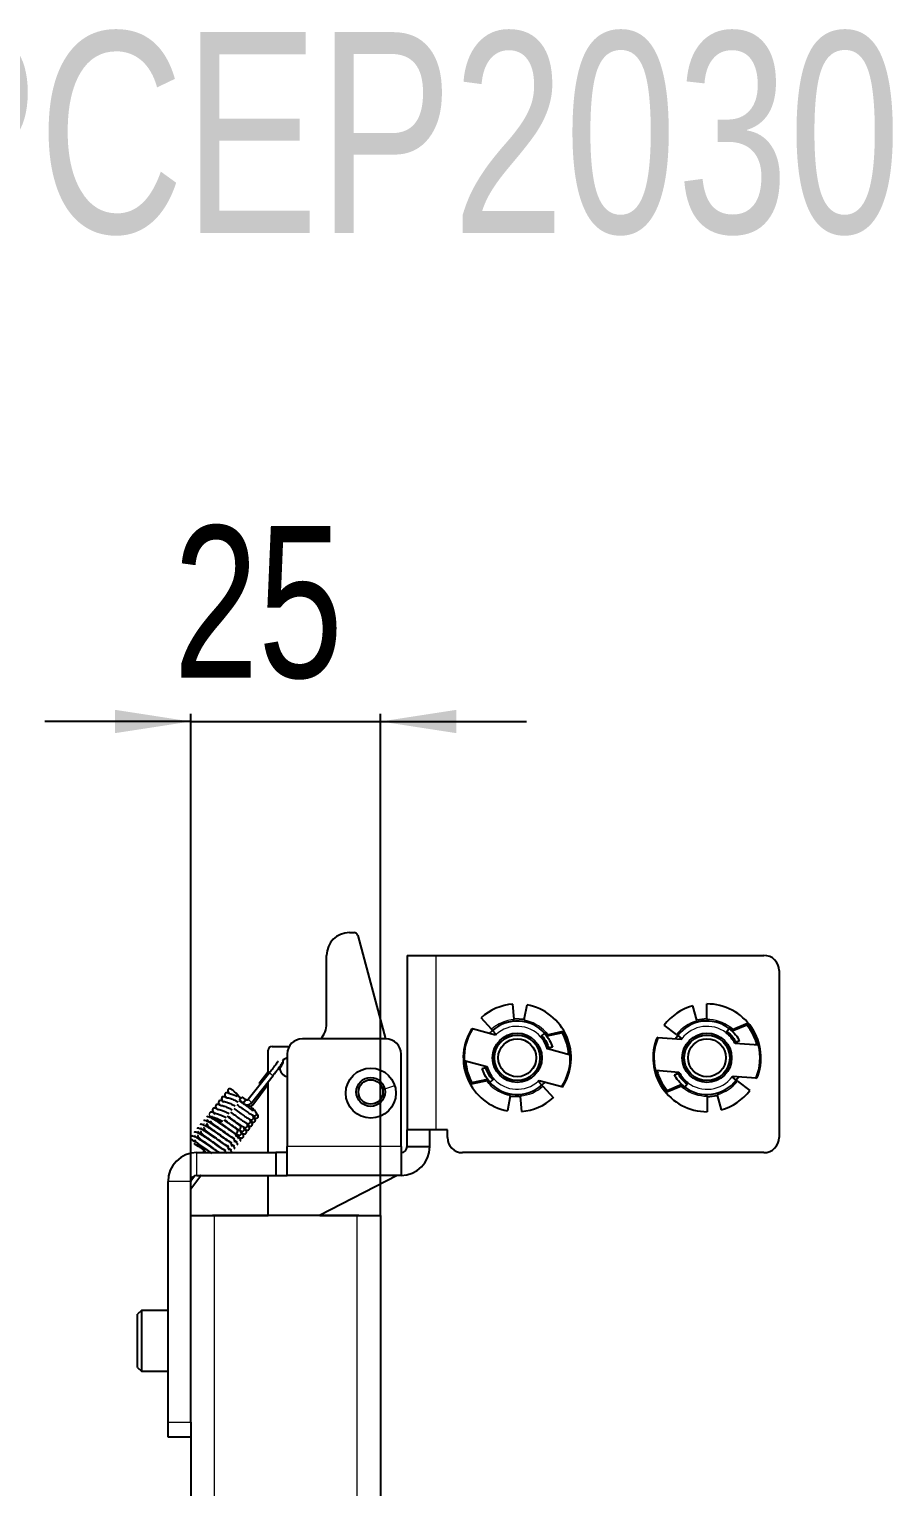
# Model space of a CAD drawing. Header units: millimetres. Extents: x -293 to 528, y -288 to 1990.
# Drawn here: x 98.1 to 211.9, y 1797.4 to 1989.5 of the extents above; entities that cross this region are included whole.
import ezdxf

# ---------------------------------------------------------------- set-up
doc = ezdxf.new("R2010")
doc.units = ezdxf.units.MM
doc.layers.add('FORMAT', color=7, linetype='Continuous')
doc.styles.add('SLDTEXTSTYLE0', font='TXT', dxfattribs={"width": 0.75})
doc.dimstyles.new('SLDDIMSTYLE1', dxfattribs={"dimtxt": 20, "dimasz": 10, "dimexe": 0, "dimexo": 0.0625, "dimgap": 5, "dimtad": 2, "dimdec": 1, "dimrnd": 1e-09, "dimzin": 12, "dimdsep": 46, "dimtxsty": 'SLDTEXTSTYLE0', "dimsah": 1, "dimcen": 0.09, "dimadec": 0, "dimazin": 3, "dimtfac": 1, "dimtmove": 0, "dimatfit": 0, "dimfxl": 0, "dimfrac": 2, "dimtolj": 1, "dimtzin": 12, "dimarcsym": 0})

# ---------------------------------------------------------------- blocks, each defined once
blk = doc.blocks.new('_D_6')
at = {"layer": 'FORMAT'}
for p, q in [((119.44, 1898.29), (100.21, 1898.29)), ((119.44, 1833.18), (119.44, 1899.29)), ((119.44, 1898.29), (144.44, 1898.29)), ((144.44, 1833.18), (144.44, 1899.29)), ((144.44, 1898.29), (163.68, 1898.29))]:
    blk.add_line(p, q, dxfattribs=at)
for points in [[(119.44, 1898.29), (109.44, 1899.83), (109.44, 1896.75)], [(144.44, 1898.29), (154.44, 1896.75), (154.44, 1899.83)]]:
    blk.add_solid(points, dxfattribs=at)
at = {"layer": 'FORMAT', "insert": (117.17, 1924.07), "char_height": 20, "attachment_point": 1, "style": 'SLDTEXTSTYLE0'}
blk.add_mtext('25', dxfattribs=at)

msp = doc.modelspace()

# ---------------------------------------------------------------- linework, layer by layer
at = {"color": 7, "linetype": 'Continuous', "lineweight": 25}
for p, q in [((140.33, 1870.47), (140.95, 1870.47)), ((141.43, 1870.1), (145.1, 1856.47)), ((137.33, 1858.47), (137.33, 1867.47)), ((147.94, 1867.47), (147.94, 1844.47)), ((147.94, 1867.47), (151.74, 1867.47)), ((151.74, 1867.47), (194.94, 1867.47)), ((196.94, 1865.47), (196.94, 1843.47)), ((162.04, 1859.07), (161.88, 1861.05)), ((163.37, 1859), (163.74, 1860.95)), ((186.1, 1858.91), (185.58, 1860.82)), ((187.43, 1859.09), (187.42, 1861.07)), ((156.61, 1857.76), (156.49, 1857.84)), ((159.57, 1856.97), (156.56, 1857.77)), ((159.06, 1857.73), (157.69, 1859.25)), ((159.06, 1857.73), (159.2, 1857.58)), ((163.32, 1859.03), (162.09, 1859.09)), ((183.43, 1857.03), (181.8, 1858.27)), ((187.37, 1859.11), (186.15, 1858.94)), ((190.38, 1857.83), (189.96, 1857.28)), ((190.5, 1857.99), (190.38, 1857.83)), ((190.5, 1857.99), (190.83, 1857.72)), ((190.59, 1857.62), (192.76, 1858.53)), ((192.7, 1858.29), (190.74, 1857.47)), ((192.7, 1858.29), (192.76, 1858.53)), ((145.14, 1856.47), (134.14, 1856.47)), ((158.76, 1857.18), (159.2, 1857.58)), ((159.2, 1857.58), (159.67, 1857.06)), ((159.53, 1857.2), (159.34, 1857.03)), ((166.05, 1857.22), (165.53, 1856.75)), ((165.82, 1856.68), (165.62, 1856.64)), ((165.64, 1856.85), (165.69, 1856.86)), ((166.2, 1857.35), (166.05, 1857.22)), ((166.2, 1857.35), (166.47, 1857.03)), ((166.21, 1856.97), (168.51, 1857.46)), ((168.41, 1857.24), (166.34, 1856.8)), ((168.41, 1857.24), (168.51, 1857.46)), ((181.01, 1856.61), (180.87, 1856.67)), ((184.07, 1856.38), (180.96, 1856.62)), ((183.23, 1856.45), (183.59, 1856.91)), ((183.43, 1857.03), (183.59, 1856.91)), ((183.59, 1856.91), (184.14, 1856.49)), ((183.98, 1856.61), (183.83, 1856.4)), ((184.07, 1856.54), (183.92, 1856.39)), ((190.05, 1857.39), (190.1, 1857.42)), ((190.25, 1857.26), (190.07, 1857.19)), ((194.25, 1855.62), (191.14, 1855.85)), ((191.74, 1856.23), (191.3, 1856)), ((129.64, 1851.8), (129.64, 1854.97)), ((130.14, 1855.47), (132.41, 1855.47)), ((132.14, 1854.47), (132.14, 1842.27)), ((147.14, 1842.27), (147.14, 1854.47)), ((169.44, 1854.33), (166.43, 1855.13)), ((167.08, 1855.39), (166.6, 1855.25)), ((129.8, 1851.99), (127.01, 1848.46)), ((129.64, 1852.11), (128.43, 1850.57)), ((155.45, 1853.62), (158.46, 1852.81)), ((157.81, 1852.55), (158.28, 1852.7)), ((180.64, 1852.33), (183.74, 1852.09)), ((183.15, 1851.72), (183.59, 1851.95)), ((127.48, 1848.09), (130.27, 1851.62)), ((127.62, 1847.78), (129.64, 1850.51)), ((129.64, 1841.47), (129.64, 1850.83)), ((130.27, 1851.62), (130.27, 1851.62)), ((158.67, 1850.97), (156.38, 1850.48)), ((156.38, 1850.48), (156.48, 1850.71)), ((156.48, 1850.71), (158.55, 1851.15)), ((158.69, 1850.59), (158.42, 1850.92)), ((158.69, 1850.59), (158.84, 1850.73)), ((158.84, 1850.73), (159.36, 1851.2)), ((159.07, 1851.26), (159.27, 1851.3)), ((159.25, 1851.09), (159.2, 1851.08)), ((165.69, 1850.37), (165.22, 1850.89)), ((165.32, 1850.98), (168.32, 1850.17)), ((165.36, 1850.74), (165.55, 1850.92)), ((166.13, 1850.76), (165.69, 1850.37)), ((165.82, 1850.22), (165.69, 1850.37)), ((165.82, 1850.22), (167.2, 1848.7)), ((168.28, 1850.19), (168.4, 1850.11)), ((184.3, 1850.32), (182.13, 1849.42)), ((182.19, 1849.66), (184.14, 1850.48)), ((184.38, 1849.96), (184.06, 1850.23)), ((184.38, 1849.96), (184.51, 1850.11)), ((184.51, 1850.11), (184.93, 1850.67)), ((184.64, 1850.68), (184.82, 1850.76)), ((184.84, 1850.55), (184.79, 1850.53)), ((191.3, 1851.04), (190.75, 1851.46)), ((190.82, 1851.56), (193.93, 1851.33)), ((190.82, 1851.4), (190.97, 1851.55)), ((190.91, 1851.34), (191.06, 1851.55)), ((191.66, 1851.5), (191.3, 1851.04)), ((191.46, 1850.91), (191.3, 1851.04)), ((191.46, 1850.91), (193.09, 1849.67)), ((193.88, 1851.33), (194.01, 1851.28)), ((125.89, 1848.33), (126.28, 1848.02)), ((126.65, 1848.49), (126.26, 1848.8)), ((126.73, 1848.43), (126.65, 1848.49)), ((127.01, 1848.46), (127.01, 1848.46)), ((161.51, 1848.95), (161.15, 1846.99)), ((161.56, 1848.92), (162.79, 1848.85)), ((162.85, 1848.88), (163, 1846.9)), ((182.13, 1849.42), (182.19, 1849.66)), ((187.46, 1848.86), (187.47, 1846.87)), ((187.52, 1848.84), (188.74, 1849.01)), ((188.79, 1849.04), (189.31, 1847.12)), ((121.97, 1846.71), (121.92, 1846.67)), ((121.92, 1846.34), (121.97, 1846.28)), ((126.28, 1848.02), (126.36, 1847.96)), ((120.31, 1844.29), (120.36, 1844.24)), ((120.72, 1844.8), (120.76, 1844.75)), ((121.12, 1845.31), (121.17, 1845.26)), ((121.4, 1844.23), (121.39, 1844.38)), ((121.52, 1845.82), (121.57, 1845.77)), ((121.81, 1844.74), (121.79, 1844.89)), ((122.21, 1845.26), (122.19, 1845.4)), ((122.61, 1845.77), (122.59, 1845.92)), ((151.74, 1844.47), (147.94, 1844.47)), ((147.94, 1842.27), (147.94, 1844.47)), ((150.94, 1842.27), (150.94, 1844.47)), ((153.24, 1844.47), (151.74, 1844.47)), ((153.24, 1843.47), (153.24, 1844.47)), ((119.51, 1843.27), (119.55, 1843.22)), ((119.83, 1842.7), (119.87, 1842.66)), ((119.91, 1843.78), (119.96, 1843.73)), ((120.6, 1843.21), (120.59, 1843.36)), ((121, 1843.72), (120.99, 1843.87)), ((125.39, 1842.97), (125.57, 1842.89)), ((132.14, 1838.47), (132.14, 1842.27)), ((147.14, 1842.27), (147.14, 1838.47)), ((147.94, 1842.27), (150.94, 1842.27)), ((120.24, 1841.47), (130.64, 1841.47)), ((120.75, 1842.14), (121.13, 1841.83)), ((121.12, 1841.61), (121.23, 1841.53)), ((121.13, 1841.83), (121.21, 1841.77)), ((121.25, 1841.49), (121.23, 1841.47)), ((121.86, 1841.47), (121.88, 1841.62)), ((124.05, 1841.45), (123.94, 1841.52)), ((124.02, 1841.53), (124.18, 1841.43)), ((130.64, 1841.47), (130.64, 1838.47)), ((132.14, 1841.47), (130.64, 1841.47)), ((194.94, 1841.47), (155.24, 1841.47)), ((119.97, 1838.42), (119.45, 1837.72)), ((119.56, 1836.86), (120.75, 1838.47)), ((120.24, 1838.47), (130.64, 1838.47)), ((129.64, 1833.17), (129.64, 1838.47)), ((130.64, 1838.47), (132.14, 1838.47)), ((147.14, 1838.47), (132.14, 1838.47)), ((146.64, 1838.47), (136.41, 1833.17)), ((116.44, 1805.97), (116.44, 1837.67)), ((119.44, 1805.97), (119.44, 1837.67)), ((119.44, 1836.71), (119.56, 1836.86)), ((119.51, 1837.99), (119.77, 1838.31)), ((119.56, 1836.86), (119.56, 1836.86)), ((119.44, 1833.17), (122.54, 1833.17)), ((122.54, 1833.18), (122.3, 1833.17)), ((122.54, 1833.18), (129.64, 1833.18)), ((141.34, 1833.17), (122.54, 1833.17)), ((136.43, 1833.18), (141.34, 1833.18)), ((141.34, 1833.17), (144.44, 1833.17)), ((144.44, 1833.17), (144.44, -38.45)), ((112.94, 1820.67), (112.44, 1820.17)), ((112.44, 1813.17), (112.44, 1820.17)), ((116.44, 1820.67), (112.94, 1820.67)), ((112.94, 1820.67), (112.94, 1812.67)), ((112.44, 1813.17), (112.94, 1812.67)), ((112.94, 1812.67), (116.44, 1812.67)), ((116.44, 1803.97), (116.44, 1805.97)), ((119.44, 1805.97), (119.44, 1803.97)), ((119.44, 1803.97), (116.44, 1803.97)), ((119.44, 1803.97), (119.44, -30.83))]:
    msp.add_line(p, q, dxfattribs=at)
at = {"color": 8, "linetype": 'Continuous', "lineweight": 18}
for p, q in [((151.74, 1867.47), (151.74, 1844.47)), ((129.8, 1851.99), (129.8, 1851.99)), ((145, 1849.9), (146.31, 1850.31)), ((147.14, 1842.27), (132.14, 1842.27)), ((120.24, 1838.47), (120.24, 1841.47)), ((119.44, 1837.67), (116.44, 1837.67)), ((122.54, 1833.17), (122.54, 1833.18)), ((122.54, 1833.17), (122.54, -26.2)), ((141.34, 1833.17), (141.34, 1833.18)), ((141.34, -41.35), (141.34, 1833.17)), ((116.44, 1805.97), (119.44, 1805.97))]:
    msp.add_line(p, q, dxfattribs=at)
at = {"color": 7, "linetype": 'Continuous', "lineweight": 25, "flags": 128}
for points in [[(125.89, 1848.33), (125.89, 1848.36), (125.91, 1848.42), (125.96, 1848.51), (126.03, 1848.6), (126.1, 1848.69), (126.17, 1848.75), (126.23, 1848.8), (126.26, 1848.8), (126.26, 1848.8)], [(120.74, 1838.47), (120.75, 1838.47), (120.73, 1838.47)]]:
    msp.add_lwpolyline(points, dxfattribs=at)
at = {"color": 8, "linetype": 'Continuous', "lineweight": 18, "flags": 128}
for points in [[(126.28, 1848.02), (126.28, 1848.02), (126.3, 1848.04), (126.34, 1848.08), (126.4, 1848.16), (126.47, 1848.25), (126.54, 1848.34), (126.6, 1848.42), (126.64, 1848.47), (126.65, 1848.49), (126.65, 1848.49)], [(121.25, 1841.49), (121.25, 1841.49), (121.27, 1841.47)]]:
    msp.add_lwpolyline(points, dxfattribs=at)
at = {"color": 7, "linetype": 'Continuous', "lineweight": 25}
for centre, radius in [((162.44, 1853.97), 3.25), ((162.44, 1853.97), 3), ((162.44, 1853.97), 2.5), ((187.44, 1853.97), 3.25), ((187.44, 1853.97), 3), ((187.44, 1853.97), 2.5), ((143.16, 1849.32), 3.3), ((143.14, 1849.47), 1.9), ((143.14, 1849.47), 1.61)]:
    msp.add_circle(centre, radius, dxfattribs=at)
for centre, radius, start, end in [((140.33, 1867.47), 3, 90, 180), ((140.95, 1869.97), 0.5, 15.0795, 90), ((194.94, 1865.47), 2, 0, 90), ((162.44, 1853.97), 7.1, 94.5192, 132.0192), ((162.44, 1853.97), 7.1, 327.0192, 79.5192), ((187.44, 1853.97), 7.1, 105.2121, 142.7121), ((187.44, 1853.97), 7.1, 337.7121, 90.2121), ((134.33, 1858.47), 3, 318.1897, 0), ((162.44, 1853.97), 7.1, 147.0192, 259.5192), ((162.44, 1853.97), 7, 147.1321, 182.9064), ((162.44, 1853.97), 4.85, 42.0192, 132.0192), ((187.44, 1853.97), 4.85, 52.7121, 142.7121), ((187.44, 1853.97), 6.8, 14.1439, 39.3765), ((187.44, 1853.97), 7, 13.5992, 40.5992), ((134.14, 1854.47), 2, 90, 180), ((145.14, 1854.47), 2, 0, 90), ((162.44, 1853.97), 4.15, 132.0192, 133.8162), ((162.44, 1853.97), 4.15, 16.2223, 42.0192), ((162.44, 1853.97), 6.8, 3.4511, 28.6836), ((162.44, 1853.97), 7, 2.9064, 29.9064), ((187.44, 1853.97), 7.1, 157.7121, 270.2121), ((187.44, 1853.97), 7, 157.825, 193.5992), ((187.44, 1853.97), 4.15, 142.7121, 144.5091), ((187.44, 1853.97), 4.15, 26.9151, 52.7121), ((130.14, 1854.97), 0.5, 90, 180), ((132.39, 1852.72), 1.25, 101.537, 137.2226), ((162.44, 1853.97), 7, 327.1321, 2.9064), ((187.44, 1853.97), 7, 337.825, 13.5992), ((132.39, 1852.72), 1.25, 180, 258.463), ((162.44, 1853.97), 7, 182.9064, 209.9064), ((162.44, 1853.97), 6.8, 183.4511, 208.6836), ((162.44, 1853.97), 4.15, 196.2223, 222.0192), ((187.44, 1853.97), 7, 193.5992, 220.5992), ((187.44, 1853.97), 6.8, 194.1439, 219.3765), ((187.44, 1853.97), 4.15, 206.9151, 232.7121), ((131.05, 1853.66), 4.05, 229.7314, 232.4533), ((162.44, 1853.97), 4.85, 222.0192, 312.0192), ((162.44, 1853.97), 4.15, 312.0192, 313.8162), ((187.44, 1853.97), 4.85, 232.7121, 322.7121), ((187.44, 1853.97), 4.15, 322.7121, 324.5091), ((162.44, 1853.97), 7.1, 274.5192, 312.0192), ((187.44, 1853.97), 7.1, 285.2121, 322.7121), ((147.14, 1842.27), 0.8, 270, 0), ((147.14, 1842.27), 3.8, 270, 0), ((155.24, 1843.47), 2, 180, 270), ((194.94, 1843.47), 2, 270, 0), ((120.24, 1837.67), 3.8, 90, 180), ((120.24, 1837.67), 0.8, 90, 180), ((141.34, 1830.08), 3.1, 85.3967, 90)]:
    msp.add_arc(centre, radius, start, end, dxfattribs=at)
at = {"color": 8, "linetype": 'Continuous', "lineweight": 18}
for centre, radius, start, end in [((162.44, 1853.97), 5.05, 94.5192, 132.0192), ((162.44, 1853.97), 4.15, 42.0192, 132.0192), ((162.44, 1853.97), 5.05, 42.0192, 79.5192), ((187.44, 1853.97), 5.05, 105.2121, 142.7121), ((187.44, 1853.97), 4.15, 52.7121, 142.7121), ((187.44, 1853.97), 5.05, 52.7121, 90.2121), ((140.85, 1865.5), 17.44, 230.7113, 232.6809), ((162.44, 1853.97), 5.05, 222.0192, 259.5192), ((162.44, 1853.97), 4.15, 222.0192, 312.0192), ((162.44, 1853.97), 5.05, 274.5192, 312.0192), ((187.44, 1853.97), 5.05, 232.7121, 270.2121), ((187.44, 1853.97), 4.15, 232.7121, 322.7121), ((187.44, 1853.97), 5.05, 285.2121, 322.7121), ((124.37, 1849.91), 2.78, 315.5111, 327.8892), ((137.92, 1861.79), 17.22, 230.7026, 232.6978), ((122.16, 1846.53), 0.295, 115.8344, 267.3472), ((133.17, 1855.72), 9.69, 233.0415, 235.052), ((120.15, 1842.87), 1.43, 313.3522, 323.8809), ((120.22, 1842.82), 1.45, 313.3721, 323.9619), ((121.1, 1839.14), 2.75, 233.1851, 236.0311)]:
    msp.add_arc(centre, radius, start, end, dxfattribs=at)
at = {"color": 7, "linetype": 'Continuous', "lineweight": 25}
for points, knots in [([(161.89, 1858.79), (161.93, 1858.94), (161.98, 1859.11), (162.08, 1859.05), (162.09, 1859.03)], [0, 0, 0, 0, 0.832234, 1, 1, 1, 1]), ([(163.49, 1858.71), (163.47, 1858.86), (163.44, 1859.03), (163.34, 1858.98), (163.32, 1858.97)], [0, 0, 0, 0, 0.832234, 1, 1, 1, 1]), ([(186.01, 1858.61), (186.02, 1858.75), (186.04, 1858.93), (186.14, 1858.89), (186.16, 1858.88)], [0, 0, 0, 0, 0.832234, 1, 1, 1, 1]), ([(187.6, 1858.82), (187.54, 1858.96), (187.48, 1859.13), (187.39, 1859.06), (187.38, 1859.05)], [0, 0, 0, 0, 0.8322341, 1, 1, 1, 1]), ([(190.38, 1857.83), (190.68, 1857.57), (191.2, 1857.09), (191.57, 1856.49), (191.74, 1856.23)], [0, 0, 0, 0, 0.559866, 1, 1, 1, 1]), ([(165.68, 1856.89), (165.9, 1856.6), (166.29, 1856.1), (166.51, 1855.51), (166.6, 1855.25)], [0, 0, 0, 0, 0.559785, 1, 1, 1, 1]), ([(166.05, 1857.22), (166.29, 1856.9), (166.71, 1856.34), (166.97, 1855.68), (167.08, 1855.39)], [0, 0, 0, 0, 0.559866, 1, 1, 1, 1]), ([(190.08, 1857.43), (190.35, 1857.2), (190.83, 1856.78), (191.15, 1856.24), (191.3, 1856)], [0, 0, 0, 0, 0.559785, 1, 1, 1, 1]), ([(130.95, 1853.53), (130.93, 1853.5), (130.85, 1853.38), (130.58, 1853.01), (130.2, 1852.5), (129.91, 1852.14), (129.8, 1851.99)], [0, 0, 0, 0, 0.120445, 0.4284044, 0.764758, 1, 1, 1, 1]), ([(130.27, 1851.62), (130.36, 1851.74), (130.62, 1852.07), (131.02, 1852.6), (131.39, 1853.11), (131.55, 1853.34), (131.6, 1853.46), (131.63, 1853.53), (131.64, 1853.6), (131.63, 1853.66), (131.62, 1853.68)], [0, 0, 0, 0, 0.122972, 0.357795, 0.597296, 0.840144, 0.906241, 0.947144, 0.977555, 1, 1, 1, 1]), ([(131.16, 1852.6), (131.23, 1852.7), (131.42, 1852.98), (131.53, 1853.15), (131.58, 1853.26), (131.61, 1853.32), (131.62, 1853.39), (131.61, 1853.44), (131.61, 1853.47)], [0, 0, 0, 0, 0.243765, 0.698545, 0.834124, 0.900377, 0.952573, 1, 1, 1, 1]), ([(158.84, 1850.73), (158.6, 1851.04), (158.17, 1851.61), (157.92, 1852.26), (157.81, 1852.55)], [0, 0, 0, 0, 0.559866, 1, 1, 1, 1]), ([(159.21, 1851.06), (158.99, 1851.34), (158.6, 1851.84), (158.38, 1852.44), (158.28, 1852.7)], [0, 0, 0, 0, 0.559785, 1, 1, 1, 1]), ([(184.81, 1850.51), (184.54, 1850.75), (184.06, 1851.17), (183.74, 1851.71), (183.59, 1851.95)], [0, 0, 0, 0, 0.559785, 1, 1, 1, 1]), ([(184.51, 1850.11), (184.21, 1850.38), (183.69, 1850.85), (183.31, 1851.45), (183.15, 1851.72)], [0, 0, 0, 0, 0.559866, 1, 1, 1, 1]), ([(123.85, 1848.09), (123.78, 1848.15), (123.64, 1848.28), (123.39, 1848.36), (123.2, 1848.33), (123.11, 1848.21), (123.08, 1847.99), (123.21, 1847.84), (123.28, 1847.75)], [0, 0, 0, 0, 0.1238299, 0.2928325, 0.5283608, 0.6540258, 0.7908324, 1, 1, 1, 1]), ([(124.25, 1848.6), (124.19, 1848.66), (124.04, 1848.79), (123.79, 1848.87), (123.6, 1848.84), (123.51, 1848.72), (123.49, 1848.47), (123.63, 1848.26), (123.77, 1848.13), (123.77, 1848.13)], [0, 0, 0, 0, 0.1120486, 0.2659843, 0.4804966, 0.5949668, 0.7196001, 0.988872, 1, 1, 1, 1]), ([(123.83, 1848.2), (123.84, 1848.2), (123.88, 1848.2), (124.19, 1848.14), (124.67, 1847.94), (125.08, 1847.74), (125.29, 1847.64)], [0, 0, 0, 0, 0.148836, 0.396558, 0.683727, 1, 1, 1, 1]), ([(124.58, 1849.17), (124.54, 1849.2), (124.42, 1849.31), (124.2, 1849.38), (124, 1849.35), (123.92, 1849.23), (123.89, 1848.99), (124.03, 1848.81), (124.13, 1848.7)], [0, 0, 0, 0, 0.0733772, 0.2417122, 0.4762679, 0.6014537, 0.7377694, 1, 1, 1, 1]), ([(124.23, 1848.71), (124.25, 1848.71), (124.29, 1848.7), (124.59, 1848.65), (125.08, 1848.45), (125.48, 1848.25), (125.69, 1848.15)], [0, 0, 0, 0, 0.149242, 0.397523, 0.685271, 1, 1, 1, 1]), ([(125.93, 1848.63), (125.7, 1848.94), (125.35, 1849.39), (124.9, 1849.77), (124.6, 1849.89), (124.41, 1849.86), (124.32, 1849.74), (124.29, 1849.5), (124.44, 1849.33), (124.53, 1849.21)], [0, 0, 0, 0, 0.298435, 0.437746, 0.539892, 0.682205, 0.758172, 0.840902, 1, 1, 1, 1]), ([(124.62, 1849.23), (124.62, 1849.23), (124.59, 1849.21), (124.7, 1849.22), (124.99, 1849.15), (125.32, 1849.03), (125.52, 1848.93), (125.54, 1848.92)], [0, 0, 0, 0, 0.021612, 0.277034, 0.594005, 0.961278, 1, 1, 1, 1]), ([(126.14, 1848.57), (126.02, 1848.67), (125.82, 1848.84), (125.65, 1849), (125.58, 1849.06)], [0, 0, 0, 0, 0.595665, 1, 1, 1, 1]), ([(127.62, 1846.93), (127.61, 1846.96), (127.57, 1847.04), (127.35, 1847.22), (127.04, 1847.45), (126.7, 1847.69), (126.29, 1847.98), (126.01, 1848.18), (125.86, 1848.29)], [0, 0, 0, 0, 0.134267, 0.352185, 0.489336, 0.645657, 0.817803, 1, 1, 1, 1]), ([(126.36, 1847.96), (126.44, 1847.91), (126.62, 1847.8), (126.93, 1847.77), (127.22, 1847.86), (127.4, 1847.99), (127.47, 1848.08), (127.48, 1848.09)], [0, 0, 0, 0, 0.241852, 0.482958, 0.724075, 0.954441, 1, 1, 1, 1]), ([(127.01, 1848.46), (126.99, 1848.45), (126.96, 1848.41), (126.88, 1848.39), (126.81, 1848.39), (126.76, 1848.41), (126.73, 1848.43), (126.73, 1848.43)], [0, 0, 0, 0, 0.241711, 0.48172, 0.722059, 0.953296, 1, 1, 1, 1]), ([(161.4, 1849.24), (161.42, 1849.09), (161.45, 1848.92), (161.55, 1848.97), (161.57, 1848.98)], [0, 0, 0, 0, 0.8322341, 1, 1, 1, 1]), ([(162.99, 1849.15), (162.95, 1849.01), (162.91, 1848.84), (162.81, 1848.9), (162.8, 1848.91)], [0, 0, 0, 0, 0.8322341, 1, 1, 1, 1]), ([(187.29, 1849.13), (187.35, 1848.99), (187.41, 1848.82), (187.5, 1848.89), (187.51, 1848.9)], [0, 0, 0, 0, 0.832234, 1, 1, 1, 1]), ([(188.88, 1849.34), (188.87, 1849.19), (188.85, 1849.01), (188.75, 1849.06), (188.73, 1849.06)], [0, 0, 0, 0, 0.832234, 1, 1, 1, 1]), ([(125.51, 1843.82), (125.48, 1843.83), (125.43, 1843.85), (125.23, 1843.97), (124.99, 1844.14), (124.66, 1844.36), (124.27, 1844.64), (123.8, 1844.98), (123.24, 1845.37), (122.67, 1845.74), (122.18, 1846.01), (121.82, 1846.18), (121.55, 1846.26), (121.53, 1846.2), (121.52, 1846.16)], [0, 0, 0, 0, 0.070834, 0.14046, 0.204799, 0.262083, 0.352331, 0.418393, 0.506857, 0.631338, 0.705759, 0.792061, 0.890442, 1, 1, 1, 1]), ([(121.94, 1846.31), (122.02, 1846.24), (122.19, 1846.1), (122.58, 1845.93), (123, 1845.72), (123.31, 1845.54), (123.47, 1845.45)], [0, 0, 0, 0, 0.25864, 0.513489, 0.757273, 1, 1, 1, 1]), ([(122.34, 1846.76), (122.32, 1846.77), (122.28, 1846.8), (122.21, 1846.82), (122.15, 1846.82), (122.07, 1846.81), (122, 1846.78), (121.97, 1846.74), (121.96, 1846.73)], [0, 0, 0, 0, 0.16821, 0.334597, 0.492682, 0.639712, 0.895455, 1, 1, 1, 1]), ([(122.63, 1846.56), (122.57, 1846.62), (122.43, 1846.75), (122.2, 1846.83), (122.09, 1846.8), (122.03, 1846.78)], [0, 0, 0, 0, 0.263202, 0.622339, 1, 1, 1, 1]), ([(122.28, 1846.23), (122.24, 1846.21), (122.15, 1846.16), (122.25, 1846.17), (122.56, 1846.11), (123.05, 1845.91), (123.46, 1845.7), (123.68, 1845.6)], [0, 0, 0, 0, 0.1867751, 0.3397809, 0.5298534, 0.7503998, 1, 1, 1, 1]), ([(123.03, 1847.07), (122.97, 1847.13), (122.83, 1847.26), (122.58, 1847.34), (122.39, 1847.31), (122.31, 1847.19), (122.28, 1846.95), (122.42, 1846.79), (122.51, 1846.68)], [0, 0, 0, 0, 0.118567, 0.282042, 0.509898, 0.631431, 0.76371, 1, 1, 1, 1]), ([(122.61, 1846.68), (122.63, 1846.68), (122.67, 1846.67), (122.97, 1846.61), (123.46, 1846.42), (123.86, 1846.21), (124.08, 1846.11)], [0, 0, 0, 0, 0.147088, 0.393301, 0.678923, 1, 1, 1, 1]), ([(123.44, 1847.58), (123.38, 1847.64), (123.23, 1847.77), (122.98, 1847.85), (122.79, 1847.82), (122.71, 1847.7), (122.68, 1847.46), (122.83, 1847.28), (122.93, 1847.16)], [0, 0, 0, 0, 0.116537, 0.277021, 0.500692, 0.620012, 0.749896, 1, 1, 1, 1]), ([(123.02, 1847.19), (123.03, 1847.18), (123.07, 1847.18), (123.37, 1847.12), (123.86, 1846.93), (124.27, 1846.72), (124.48, 1846.62)], [0, 0, 0, 0, 0.148028, 0.394639, 0.680654, 1, 1, 1, 1]), ([(123.42, 1847.69), (123.44, 1847.69), (123.48, 1847.69), (123.78, 1847.63), (124.27, 1847.43), (124.67, 1847.23), (124.88, 1847.13)], [0, 0, 0, 0, 0.148432, 0.395597, 0.682188, 1, 1, 1, 1]), ([(125.87, 1844.55), (125.88, 1844.56), (125.92, 1844.59), (126.07, 1844.85), (125.96, 1845), (125.73, 1845.18), (125.41, 1845.41), (125.07, 1845.66), (124.67, 1845.94), (124.39, 1846.15), (124.25, 1846.25)], [0, 0, 0, 0, 0.06549, 0.304753, 0.416324, 0.564262, 0.657467, 0.763613, 0.880393, 1, 1, 1, 1]), ([(124.28, 1846.29), (124.5, 1846.13), (124.93, 1845.82), (125.52, 1845.41), (125.96, 1845.11), (126.34, 1844.88), (126.57, 1844.77), (126.75, 1844.8), (126.85, 1844.87), (126.92, 1844.99), (126.91, 1845.16), (126.85, 1845.28), (126.71, 1845.42), (126.71, 1845.42)], [0, 0, 0, 0, 0.154222, 0.297017, 0.418176, 0.519128, 0.673905, 0.726098, 0.760317, 0.791174, 0.842698, 0.998007, 1, 1, 1, 1]), ([(124.68, 1846.8), (124.91, 1846.64), (125.34, 1846.32), (125.93, 1845.91), (126.36, 1845.62), (126.74, 1845.38), (126.97, 1845.28), (127.15, 1845.31), (127.25, 1845.38), (127.32, 1845.5), (127.31, 1845.67), (127.25, 1845.79), (127.11, 1845.93), (127.11, 1845.93)], [0, 0, 0, 0, 0.15508, 0.29788, 0.419005, 0.519987, 0.674799, 0.726992, 0.761209, 0.792065, 0.843578, 0.998885, 1, 1, 1, 1]), ([(125.09, 1847.31), (125.31, 1847.14), (125.75, 1846.83), (126.33, 1846.42), (126.77, 1846.12), (127.15, 1845.89), (127.38, 1845.79), (127.55, 1845.82), (127.65, 1845.89), (127.72, 1846.01), (127.71, 1846.18), (127.65, 1846.3), (127.52, 1846.44), (127.52, 1846.44)], [0, 0, 0, 0, 0.155938, 0.298743, 0.419834, 0.520845, 0.675692, 0.727886, 0.762101, 0.792954, 0.844457, 0.999762, 1, 1, 1, 1]), ([(125.49, 1847.82), (125.72, 1847.65), (126.15, 1847.34), (126.74, 1846.93), (127.18, 1846.63), (127.55, 1846.4), (127.78, 1846.3), (127.96, 1846.33), (128.06, 1846.4), (128.12, 1846.52), (128.12, 1846.69), (127.94, 1846.94), (127.53, 1847.34), (127.17, 1847.67), (127, 1847.81)], [0, 0, 0, 0, 0.120536, 0.230319, 0.323379, 0.401055, 0.520119, 0.560242, 0.586543, 0.610259, 0.649844, 0.769232, 0.897485, 1, 1, 1, 1]), ([(127.3, 1845.61), (127.3, 1845.61), (127.46, 1845.52), (127.61, 1845.47), (127.78, 1845.5), (127.88, 1845.58), (127.95, 1845.7), (127.94, 1845.87), (127.82, 1846.01), (127.74, 1846.12)], [0, 0, 0, 0, 0.004376, 0.328637, 0.438627, 0.511376, 0.576808, 0.684045, 1, 1, 1, 1]), ([(127.31, 1847.53), (127.33, 1847.54), (127.44, 1847.57), (127.54, 1847.67), (127.61, 1847.76), (127.62, 1847.78)], [0, 0, 0, 0, 0.1335936, 0.8570244, 1, 1, 1, 1]), ([(127.7, 1846.13), (127.83, 1846.07), (128, 1845.99), (128.17, 1846.03), (128.27, 1846.1), (128.33, 1846.23), (128.32, 1846.39), (128.22, 1846.56), (128.01, 1846.75), (127.95, 1846.81)], [0, 0, 0, 0, 0.285253, 0.383035, 0.447706, 0.505871, 0.601187, 0.885791, 1, 1, 1, 1]), ([(123.9, 1841.78), (123.87, 1841.79), (123.81, 1841.81), (123.61, 1841.94), (123.37, 1842.1), (123.03, 1842.33), (122.65, 1842.61), (122.17, 1842.95), (121.62, 1843.34), (121.05, 1843.71), (120.56, 1843.98), (120.2, 1844.14), (119.94, 1844.22), (119.92, 1844.16), (119.91, 1844.12)], [0, 0, 0, 0, 0.073219, 0.142955, 0.207336, 0.264609, 0.354761, 0.420957, 0.509511, 0.633948, 0.708354, 0.794802, 0.893243, 1, 1, 1, 1]), ([(124.3, 1842.29), (124.28, 1842.3), (124.22, 1842.32), (124.02, 1842.45), (123.77, 1842.61), (123.44, 1842.84), (123.05, 1843.12), (122.58, 1843.46), (122.02, 1843.85), (121.45, 1844.21), (120.96, 1844.49), (120.61, 1844.65), (120.34, 1844.73), (120.32, 1844.67), (120.31, 1844.63)], [0, 0, 0, 0, 0.072622, 0.142331, 0.206702, 0.263977, 0.354153, 0.420316, 0.508847, 0.633296, 0.707705, 0.794116, 0.892543, 1, 1, 1, 1]), ([(120.33, 1844.27), (120.41, 1844.19), (120.57, 1844.06), (120.85, 1843.93), (120.99, 1843.87)], [0, 0, 0, 0, 0.510022, 1, 1, 1, 1]), ([(124.71, 1842.8), (124.68, 1842.81), (124.62, 1842.83), (124.42, 1842.96), (124.18, 1843.12), (123.85, 1843.35), (123.46, 1843.62), (122.98, 1843.97), (122.43, 1844.36), (121.86, 1844.72), (121.37, 1844.99), (121.01, 1845.16), (120.75, 1845.24), (120.72, 1845.18), (120.71, 1845.14)], [0, 0, 0, 0, 0.072026, 0.141707, 0.206067, 0.263346, 0.353545, 0.419675, 0.508183, 0.632643, 0.707056, 0.793431, 0.891842, 1, 1, 1, 1]), ([(120.8, 1844.3), (120.77, 1844.26), (120.73, 1844.2), (120.92, 1843.92), (121.27, 1843.65), (121.71, 1843.34), (122.24, 1842.96), (122.78, 1842.57), (123.25, 1842.25), (123.61, 1842), (123.91, 1841.81), (124, 1841.77), (124.05, 1841.74)], [0, 0, 0, 0, 0.14275, 0.261994, 0.357066, 0.430618, 0.524085, 0.646449, 0.722078, 0.808168, 0.902138, 1, 1, 1, 1]), ([(120.99, 1844.58), (121, 1844.58), (121.09, 1844.51), (121.24, 1844.44), (121.39, 1844.38)], [0, 0, 0, 0, 0.062159, 1, 1, 1, 1]), ([(125.11, 1843.31), (125.08, 1843.32), (125.03, 1843.34), (124.83, 1843.46), (124.58, 1843.63), (124.25, 1843.85), (123.86, 1844.13), (123.39, 1844.47), (122.84, 1844.86), (122.26, 1845.23), (121.77, 1845.5), (121.42, 1845.67), (121.15, 1845.75), (121.13, 1845.69), (121.11, 1845.65)], [0, 0, 0, 0, 0.07143, 0.141083, 0.205433, 0.262714, 0.352938, 0.419034, 0.50752, 0.631991, 0.706407, 0.792746, 0.891142, 1, 1, 1, 1]), ([(121.2, 1844.81), (121.18, 1844.77), (121.13, 1844.71), (121.33, 1844.43), (121.67, 1844.16), (122.12, 1843.84), (122.65, 1843.47), (123.18, 1843.08), (123.65, 1842.75), (124.01, 1842.51), (124.31, 1842.32), (124.4, 1842.27), (124.45, 1842.25)], [0, 0, 0, 0, 0.143336, 0.262559, 0.357673, 0.431245, 0.524711, 0.647074, 0.722736, 0.80884, 0.9028, 1, 1, 1, 1]), ([(121.39, 1845.09), (121.4, 1845.09), (121.49, 1845.02), (121.65, 1844.95), (121.79, 1844.89)], [0, 0, 0, 0, 0.062662, 1, 1, 1, 1]), ([(121.54, 1845.8), (121.62, 1845.73), (121.78, 1845.59), (122.06, 1845.47), (122.19, 1845.4)], [0, 0, 0, 0, 0.505287, 1, 1, 1, 1]), ([(121.61, 1845.32), (121.58, 1845.28), (121.53, 1845.22), (121.73, 1844.94), (122.08, 1844.67), (122.53, 1844.35), (123.06, 1843.97), (123.59, 1843.59), (124.06, 1843.26), (124.42, 1843.02), (124.71, 1842.83), (124.81, 1842.78), (124.85, 1842.76)], [0, 0, 0, 0, 0.1439216, 0.2631249, 0.3582809, 0.4318714, 0.5253369, 0.6476999, 0.7233932, 0.8095128, 0.9034626, 1, 1, 1, 1]), ([(122, 1845.68), (122.04, 1845.6), (122.13, 1845.45), (122.49, 1845.17), (122.93, 1844.86), (123.46, 1844.48), (124, 1844.1), (124.46, 1843.77), (124.82, 1843.53), (125.12, 1843.34), (125.21, 1843.29), (125.26, 1843.27)], [0, 0, 0, 0, 0.1370882, 0.2486553, 0.3349212, 0.4444563, 0.5878586, 0.6766041, 0.7775484, 0.8876401, 1, 1, 1, 1]), ([(123.47, 1845.27), (123.7, 1845.11), (124.12, 1844.8), (124.71, 1844.39), (125.15, 1844.09), (125.53, 1843.86), (125.76, 1843.75), (125.94, 1843.78), (126.04, 1843.85), (126.11, 1843.97), (126.1, 1844.14), (126.04, 1844.26), (125.9, 1844.4), (125.9, 1844.4)], [0, 0, 0, 0, 0.152505, 0.295288, 0.416515, 0.51741, 0.672115, 0.724307, 0.758529, 0.789392, 0.840935, 0.99625, 1, 1, 1, 1]), ([(125.47, 1844.04), (125.48, 1844.05), (125.51, 1844.08), (125.67, 1844.34), (125.55, 1844.49), (125.33, 1844.68), (125.01, 1844.91), (124.67, 1845.15), (124.27, 1845.44), (123.99, 1845.64), (123.85, 1845.74)], [0, 0, 0, 0, 0.065581, 0.305104, 0.416757, 0.564843, 0.658165, 0.764421, 0.881295, 1, 1, 1, 1]), ([(123.88, 1845.78), (124.1, 1845.62), (124.53, 1845.31), (125.11, 1844.9), (125.55, 1844.6), (125.93, 1844.37), (126.17, 1844.26), (126.34, 1844.29), (126.44, 1844.36), (126.51, 1844.48), (126.51, 1844.65), (126.45, 1844.77), (126.31, 1844.91), (126.3, 1844.91)], [0, 0, 0, 0, 0.153363, 0.296153, 0.417346, 0.518269, 0.67301, 0.725203, 0.759423, 0.790284, 0.841817, 0.997129, 1, 1, 1, 1]), ([(126.1, 1844.07), (126.11, 1844.06), (126.29, 1843.96), (126.44, 1843.91), (126.62, 1843.94), (126.72, 1844.01), (126.79, 1844.13), (126.78, 1844.3), (126.72, 1844.42), (126.58, 1844.55), (126.58, 1844.55)], [0, 0, 0, 0, 0.026667, 0.341775, 0.448732, 0.519486, 0.583132, 0.687475, 0.998784, 1, 1, 1, 1]), ([(126.5, 1844.58), (126.51, 1844.58), (126.68, 1844.48), (126.83, 1844.43), (127.01, 1844.46), (127.11, 1844.53), (127.17, 1844.66), (127.17, 1844.82), (127.05, 1844.97), (126.96, 1845.07)], [0, 0, 0, 0, 0.019383, 0.33748, 0.445428, 0.516833, 0.581062, 0.68635, 1, 1, 1, 1]), ([(126.9, 1845.1), (126.9, 1845.09), (127.07, 1845), (127.22, 1844.95), (127.4, 1844.98), (127.5, 1845.06), (127.56, 1845.18), (127.56, 1845.34), (127.44, 1845.49), (127.35, 1845.6)], [0, 0, 0, 0, 0.011955, 0.333103, 0.442062, 0.514132, 0.578957, 0.68521, 1, 1, 1, 1]), ([(123.15, 1841.47), (123.08, 1841.52), (122.95, 1841.61), (122.63, 1841.82), (122.24, 1842.1), (121.76, 1842.44), (121.21, 1842.83), (120.64, 1843.2), (120.15, 1843.47), (119.8, 1843.63), (119.54, 1843.71), (119.51, 1843.65), (119.5, 1843.61)], [0, 0, 0, 0, 0.0621077, 0.1299244, 0.2366528, 0.3150792, 0.4199665, 0.5673069, 0.6554134, 0.7578246, 0.8744121, 1, 1, 1, 1]), ([(119.53, 1843.25), (119.61, 1843.17), (119.77, 1843.04), (120.05, 1842.91), (120.19, 1842.85)], [0, 0, 0, 0, 0.513134, 1, 1, 1, 1]), ([(119.85, 1842.67), (119.93, 1842.61), (120.1, 1842.48), (120.39, 1842.36), (120.52, 1842.3)], [0, 0, 0, 0, 0.5148804, 1, 1, 1, 1]), ([(119.97, 1843.14), (119.97, 1843.14), (119.96, 1843.1), (120.12, 1842.89), (120.45, 1842.64), (120.9, 1842.32), (121.43, 1841.95), (121.9, 1841.61), (122.15, 1841.43), (122.2, 1841.39)], [0, 0, 0, 0, 0.012735, 0.231791, 0.406235, 0.541237, 0.712882, 0.937603, 1, 1, 1, 1]), ([(120.29, 1842.59), (120.29, 1842.59), (120.28, 1842.54), (120.44, 1842.35), (120.77, 1842.11), (121.05, 1841.92), (121.18, 1841.84)], [0, 0, 0, 0, 0.016293, 0.431071, 0.761426, 1, 1, 1, 1]), ([(120.4, 1843.79), (120.37, 1843.75), (120.32, 1843.69), (120.52, 1843.41), (120.86, 1843.14), (121.31, 1842.83), (121.83, 1842.45), (122.37, 1842.06), (122.83, 1841.74), (123.09, 1841.57), (123.18, 1841.51), (123.18, 1841.51)], [0, 0, 0, 0, 0.175544, 0.32281, 0.440155, 0.530953, 0.646365, 0.797463, 0.890809, 0.997094, 1, 1, 1, 1]), ([(124.23, 1842.31), (124.25, 1842.3), (124.29, 1842.29), (124.32, 1842.27), (124.34, 1842.26)], [0, 0, 0, 0, 0.426495, 1, 1, 1, 1]), ([(124.41, 1841.83), (124.44, 1841.85), (124.5, 1841.9), (124.43, 1842.07), (124.31, 1842.24), (124.26, 1842.3)], [0, 0, 0, 0, 0.377296, 0.752518, 1, 1, 1, 1]), ([(124.42, 1842.29), (124.4, 1842.3), (124.36, 1842.34), (124.34, 1842.37), (124.33, 1842.39)], [0, 0, 0, 0, 0.538576, 1, 1, 1, 1]), ([(124.64, 1842.82), (124.65, 1842.81), (124.7, 1842.8), (124.73, 1842.78), (124.74, 1842.77)], [0, 0, 0, 0, 0.427242, 1, 1, 1, 1]), ([(124.82, 1842.34), (124.84, 1842.36), (124.9, 1842.41), (124.84, 1842.58), (124.71, 1842.75), (124.66, 1842.81)], [0, 0, 0, 0, 0.379873, 0.754627, 1, 1, 1, 1]), ([(125.03, 1842.39), (125, 1842.4), (124.95, 1842.43), (124.8, 1842.51), (124.73, 1842.55)], [0, 0, 0, 0, 0.519279, 1, 1, 1, 1]), ([(124.83, 1842.55), (124.89, 1842.52), (125.07, 1842.41), (125.14, 1842.38), (125.18, 1842.36)], [0, 0, 0, 0, 0.36803, 1, 1, 1, 1]), ([(124.86, 1842.4), (124.88, 1842.41), (124.92, 1842.42), (124.98, 1842.42), (125.05, 1842.4), (125.1, 1842.37), (125.12, 1842.36)], [0, 0, 0, 0, 0.21229, 0.467526, 0.736213, 1, 1, 1, 1]), ([(124.96, 1842.41), (124.98, 1842.41), (125.02, 1842.4), (125.05, 1842.38), (125.07, 1842.37)], [0, 0, 0, 0, 0.441798, 1, 1, 1, 1]), ([(125.17, 1841.96), (125.2, 1841.99), (125.25, 1842.03), (125.18, 1842.2), (125.06, 1842.35), (125.01, 1842.41)], [0, 0, 0, 0, 0.3899368, 0.7737102, 1, 1, 1, 1]), ([(125.04, 1843.33), (125.06, 1843.32), (125.1, 1843.31), (125.13, 1843.29), (125.15, 1843.28)], [0, 0, 0, 0, 0.42738, 1, 1, 1, 1]), ([(125.22, 1842.85), (125.25, 1842.88), (125.3, 1842.92), (125.24, 1843.1), (125.11, 1843.26), (125.06, 1843.33)], [0, 0, 0, 0, 0.382442, 0.756726, 1, 1, 1, 1]), ([(125.42, 1842.92), (125.39, 1842.93), (125.34, 1842.95), (125.19, 1843.03), (125.12, 1843.07)], [0, 0, 0, 0, 0.527758, 1, 1, 1, 1]), ([(125.27, 1843.81), (125.33, 1843.77), (125.51, 1843.65), (125.81, 1843.48), (126.06, 1843.38), (126.24, 1843.41), (126.34, 1843.49), (126.4, 1843.61), (126.39, 1843.78), (126.33, 1843.9), (126.19, 1844.03), (126.19, 1844.03)], [0, 0, 0, 0, 0.072256, 0.233409, 0.481096, 0.565186, 0.620818, 0.670861, 0.752913, 0.997672, 1, 1, 1, 1]), ([(125.27, 1842.93), (125.28, 1842.93), (125.31, 1842.94), (125.37, 1842.94), (125.44, 1842.92), (125.48, 1842.9), (125.51, 1842.88)], [0, 0, 0, 0, 0.122445, 0.407654, 0.707892, 1, 1, 1, 1]), ([(125.34, 1842.94), (125.36, 1842.93), (125.41, 1842.92), (125.44, 1842.9), (125.46, 1842.89)], [0, 0, 0, 0, 0.442019, 1, 1, 1, 1]), ([(125.62, 1843.36), (125.65, 1843.38), (125.71, 1843.43), (125.62, 1843.64), (125.49, 1843.83), (125.38, 1843.95), (125.36, 1843.96)], [0, 0, 0, 0, 0.3325233, 0.6553804, 0.9684052, 1, 1, 1, 1]), ([(125.8, 1843.44), (125.77, 1843.45), (125.71, 1843.47), (125.55, 1843.57), (125.41, 1843.65), (125.37, 1843.68)], [0, 0, 0, 0, 0.410841, 0.814741, 1, 1, 1, 1]), ([(125.56, 1842.49), (125.58, 1842.51), (125.64, 1842.56), (125.57, 1842.72), (125.44, 1842.87), (125.4, 1842.93)], [0, 0, 0, 0, 0.392535, 0.775786, 1, 1, 1, 1]), ([(125.44, 1843.84), (125.46, 1843.83), (125.5, 1843.82), (125.53, 1843.8), (125.55, 1843.79)], [0, 0, 0, 0, 0.4269864, 1, 1, 1, 1]), ([(125.68, 1843.46), (125.68, 1843.46), (125.71, 1843.46), (125.76, 1843.46), (125.83, 1843.45), (125.87, 1843.42), (125.89, 1843.41)], [0, 0, 0, 0, 0.044292, 0.355485, 0.683075, 1, 1, 1, 1]), ([(125.94, 1843.01), (125.97, 1843.03), (126.03, 1843.08), (125.94, 1843.27), (125.78, 1843.46), (125.71, 1843.55)], [0, 0, 0, 0, 0.3480142, 0.6851102, 1, 1, 1, 1]), ([(125.73, 1843.46), (125.75, 1843.46), (125.8, 1843.45), (125.83, 1843.42), (125.84, 1843.41)], [0, 0, 0, 0, 0.44173, 1, 1, 1, 1]), ([(121.21, 1841.77), (121.23, 1841.75), (121.27, 1841.72), (121.29, 1841.64), (121.29, 1841.57), (121.27, 1841.52), (121.25, 1841.49), (121.25, 1841.49)], [0, 0, 0, 0, 0.241895, 0.484471, 0.726557, 0.955709, 1, 1, 1, 1]), ([(123.83, 1841.8), (123.85, 1841.79), (123.89, 1841.78), (123.92, 1841.76), (123.94, 1841.75)], [0, 0, 0, 0, 0.425063, 1, 1, 1, 1]), ([(124.04, 1841.47), (124.03, 1841.51), (124.02, 1841.59), (123.91, 1841.73), (123.86, 1841.79)], [0, 0, 0, 0, 0.504298, 1, 1, 1, 1]), ([(124.64, 1841.87), (124.61, 1841.88), (124.56, 1841.9), (124.41, 1841.99), (124.33, 1842.04)], [0, 0, 0, 0, 0.511282, 1, 1, 1, 1]), ([(124.42, 1842.04), (124.49, 1842), (124.68, 1841.89), (124.75, 1841.86), (124.8, 1841.84)], [0, 0, 0, 0, 0.381464, 1, 1, 1, 1]), ([(124.57, 1841.89), (124.59, 1841.89), (124.63, 1841.88), (124.67, 1841.86), (124.68, 1841.84)], [0, 0, 0, 0, 0.440988, 1, 1, 1, 1]), ([(124.78, 1841.44), (124.81, 1841.47), (124.86, 1841.51), (124.8, 1841.68), (124.67, 1841.83), (124.63, 1841.88)], [0, 0, 0, 0, 0.38733, 0.771624, 1, 1, 1, 1])]:
    msp.add_open_spline(points, degree=3, knots=knots, dxfattribs=at)
for points in [[(120.76, 1842.24), (120.75, 1842.22), (120.73, 1842.17), (120.74, 1842.15), (120.75, 1842.14)], [(121.12, 1841.71), (121.12, 1841.69), (121.1, 1841.64), (121.11, 1841.62), (121.11, 1841.61)], [(121.11, 1841.61), (121.13, 1841.61), (121.15, 1841.6), (121.21, 1841.64), (121.26, 1841.69), (121.28, 1841.71)]]:
    msp.add_open_spline(points, degree=3, dxfattribs=at)

# ---------------------------------------------------------------- texts
at = {"layer": 'FORMAT', "insert": (28.58, 1989.14), "char_height": 26.4583, "attachment_point": 1, "style": 'SLDTEXTSTYLE0'}
msp.add_mtext('R5NPCEP2030', dxfattribs=at)

# ---------------------------------------------------------------- dimensions: what is measured, and where the dimension line sits
at = {"layer": 'FORMAT'}
dim = msp.add_linear_dim(base=(144.44, 1898.29), p1=(119.44, 1833.17), p2=(144.44, 1833.17), dimstyle='SLDDIMSTYLE1', dxfattribs=at)
dim.commit()
dim.dimension.update_dxf_attribs({"geometry": '_D_6', "text_midpoint": (131.94, 1898.29), "dimtype": 160})

doc.saveas('drawing.dxf')
